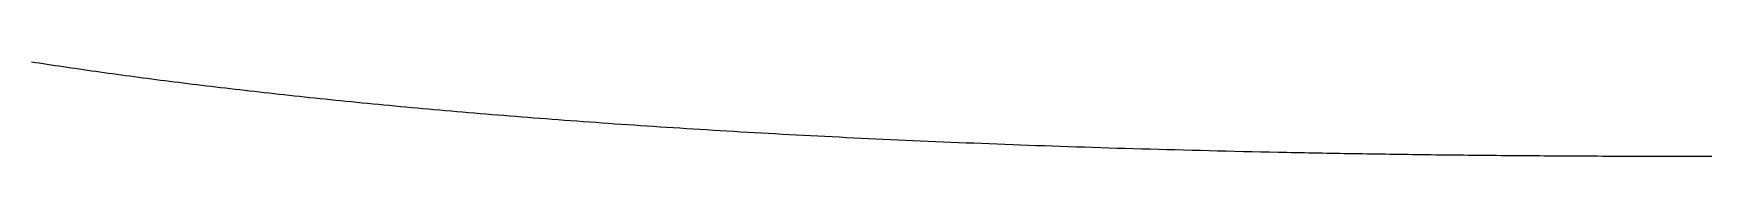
# Model space of a CAD drawing. Header units: millimetres. Extents: x 79 to 221, y -141 to -59.
# Drawn here: x 109.79 to 140.84, y -141.07 to -139.33 of the extents above; entities that cross this region are included whole.
import ezdxf

# ---------------------------------------------------------------- set-up
doc = ezdxf.new("R2010")
doc.units = ezdxf.units.MM
doc.layers.add('Edge.Cuts', color=254, linetype='CONTINUOUS', true_color=0xd0d2cd)

msp = doc.modelspace()

# ---------------------------------------------------------------- linework, layer by layer
at = {"layer": 'Edge.Cuts', "linetype": 'CONTINUOUS'}
for p, q in [((109.749849, -139.325174), (109.821619, -139.336206)), ((109.821619, -139.336206), (109.893748, -139.347231)), ((109.893748, -139.347231), (109.966236, -139.358249)), ((109.966236, -139.358249), (110.039084, -139.369259)), ((110.039084, -139.369259), (110.112293, -139.38026)), ((110.112293, -139.38026), (110.185863, -139.391253)), ((110.185863, -139.391253), (110.259797, -139.402238)), ((110.259797, -139.402238), (110.334093, -139.413213)), ((110.334093, -139.413213), (110.408755, -139.424179)), ((110.408755, -139.424179), (110.483781, -139.435135)), ((110.483781, -139.435135), (110.559174, -139.446082)), ((110.559174, -139.446082), (110.634934, -139.457018)), ((110.634934, -139.457018), (110.711062, -139.467943)), ((110.711062, -139.467943), (110.787558, -139.478858)), ((110.787558, -139.478858), (110.864425, -139.489761)), ((110.864425, -139.489761), (110.941662, -139.500653)), ((110.941662, -139.500653), (111.01927, -139.511533)), ((111.01927, -139.511533), (111.097251, -139.522401)), ((111.097251, -139.522401), (111.175606, -139.533256)), ((111.175606, -139.533256), (111.254334, -139.544099)), ((111.254334, -139.544099), (111.333437, -139.554929)), ((111.333437, -139.554929), (111.412917, -139.565745)), ((111.412917, -139.565745), (111.492773, -139.576548)), ((111.492773, -139.576548), (111.573006, -139.587337)), ((111.573006, -139.587337), (111.653619, -139.598112)), ((111.653619, -139.598112), (111.734611, -139.608872)), ((111.734611, -139.608872), (111.815983, -139.619617)), ((111.815983, -139.619617), (111.897736, -139.630347)), ((111.897736, -139.630347), (111.979871, -139.641061)), ((111.979871, -139.641061), (112.06239, -139.65176)), ((112.06239, -139.65176), (112.145292, -139.662443)), ((112.145292, -139.662443), (112.228579, -139.673109)), ((112.228579, -139.673109), (112.312252, -139.683759)), ((112.312252, -139.683759), (112.396311, -139.694392)), ((112.396311, -139.694392), (112.480758, -139.705007)), ((112.480758, -139.705007), (112.565592, -139.715605)), ((112.565592, -139.715605), (112.650816, -139.726185)), ((112.650816, -139.726185), (112.736431, -139.736746)), ((112.736431, -139.736746), (112.822436, -139.74729)), ((112.822436, -139.74729), (112.908832, -139.757814)), ((112.908832, -139.757814), (112.995622, -139.768319)), ((112.995622, -139.768319), (113.082805, -139.778805)), ((113.082805, -139.778805), (113.170383, -139.789271)), ((113.170383, -139.789271), (113.258355, -139.799717)), ((113.258355, -139.799717), (113.346725, -139.810143)), ((113.346725, -139.810143), (113.435491, -139.820548)), ((113.435491, -139.820548), (113.524655, -139.830932)), ((113.524655, -139.830932), (113.614218, -139.841294)), ((113.614218, -139.841294), (113.704181, -139.851636)), ((113.704181, -139.851636), (113.794545, -139.861955)), ((113.794545, -139.861955), (113.88531, -139.872252)), ((113.88531, -139.872252), (113.976477, -139.882527)), ((113.976477, -139.882527), (114.068048, -139.892779)), ((114.068048, -139.892779), (114.160023, -139.903008)), ((114.160023, -139.903008), (114.252403, -139.913213)), ((114.252403, -139.913213), (114.345189, -139.923395)), ((114.345189, -139.923395), (114.438382, -139.933553)), ((114.438382, -139.933553), (114.531982, -139.943686)), ((114.531982, -139.943686), (114.625991, -139.953795)), ((114.625991, -139.953795), (114.72041, -139.963879)), ((114.72041, -139.963879), (114.815239, -139.973938)), ((114.815239, -139.973938), (114.910479, -139.983971)), ((114.910479, -139.983971), (115.006131, -139.993978)), ((115.006131, -139.993978), (115.102196, -140.003959)), ((115.102196, -140.003959), (115.198676, -140.013914)), ((115.198676, -140.013914), (115.29557, -140.023842)), ((115.29557, -140.023842), (115.392879, -140.033743)), ((115.392879, -140.033743), (115.490605, -140.043616)), ((115.490605, -140.043616), (115.588749, -140.053462)), ((115.588749, -140.053462), (115.687311, -140.06328)), ((115.687311, -140.06328), (115.786292, -140.07307)), ((115.786292, -140.07307), (115.885693, -140.082831)), ((115.885693, -140.082831), (115.985515, -140.092563)), ((115.985515, -140.092563), (116.085759, -140.102266)), ((116.085759, -140.102266), (116.186426, -140.11194)), ((116.186426, -140.11194), (116.287516, -140.121584)), ((116.287516, -140.121584), (116.389031, -140.131197)), ((116.389031, -140.131197), (116.490971, -140.14078)), ((116.490971, -140.14078), (116.593338, -140.150333)), ((116.593338, -140.150333), (116.696131, -140.159855)), ((116.696131, -140.159855), (116.799353, -140.169345)), ((116.799353, -140.169345), (116.903004, -140.178803)), ((116.903004, -140.178803), (117.007084, -140.18823)), ((117.007084, -140.18823), (117.111595, -140.197624)), ((117.111595, -140.197624), (117.216537, -140.206986)), ((117.216537, -140.206986), (117.321912, -140.216315)), ((117.321912, -140.216315), (117.427721, -140.225611)), ((117.427721, -140.225611), (117.533963, -140.234873)), ((117.533963, -140.234873), (117.640641, -140.244102)), ((117.640641, -140.244102), (117.747755, -140.253297)), ((117.747755, -140.253297), (117.855305, -140.262457)), ((117.855305, -140.262457), (117.963293, -140.271582)), ((117.963293, -140.271582), (118.07172, -140.280673)), ((118.07172, -140.280673), (118.180586, -140.289728)), ((118.180586, -140.289728), (118.289893, -140.298748)), ((118.289893, -140.298748), (118.399641, -140.307731)), ((118.399641, -140.307731), (118.509831, -140.316679)), ((118.509831, -140.316679), (118.620464, -140.32559)), ((118.620464, -140.32559), (118.731541, -140.334464)), ((118.731541, -140.334464), (118.843063, -140.343301)), ((118.843063, -140.343301), (118.955031, -140.352101)), ((118.955031, -140.352101), (119.067445, -140.360863)), ((119.067445, -140.360863), (119.180307, -140.369587)), ((119.180307, -140.369587), (119.293617, -140.378273)), ((119.293617, -140.378273), (119.407376, -140.38692)), ((119.407376, -140.38692), (119.521585, -140.395528)), ((119.521585, -140.395528), (119.636245, -140.404096)), ((119.636245, -140.404096), (119.751357, -140.412626)), ((119.751357, -140.412626), (119.866922, -140.421115)), ((119.866922, -140.421115), (119.982941, -140.429564)), ((119.982941, -140.429564), (120.099414, -140.437973)), ((120.099414, -140.437973), (120.216342, -140.446341)), ((120.216342, -140.446341), (120.333727, -140.454668)), ((120.333727, -140.454668), (120.451569, -140.462953)), ((120.451569, -140.462953), (120.569869, -140.471197)), ((120.569869, -140.471197), (120.688628, -140.479399)), ((120.688628, -140.479399), (120.807847, -140.487558)), ((120.807847, -140.487558), (120.927526, -140.495675)), ((120.927526, -140.495675), (121.047667, -140.503749)), ((121.047667, -140.503749), (121.16827, -140.51178)), ((121.16827, -140.51178), (121.289337, -140.519767)), ((121.289337, -140.519767), (121.410868, -140.527711)), ((121.410868, -140.527711), (121.532865, -140.53561)), ((121.532865, -140.53561), (121.655327, -140.543465)), ((121.655327, -140.543465), (121.778256, -140.551275)), ((121.778256, -140.551275), (121.901653, -140.55904)), ((121.901653, -140.55904), (122.025518, -140.56676)), ((122.025518, -140.56676), (122.149853, -140.574434)), ((122.149853, -140.574434), (122.274659, -140.582062)), ((122.274659, -140.582062), (122.399935, -140.589644)), ((122.399935, -140.589644), (122.525684, -140.597179)), ((122.525684, -140.597179), (122.651906, -140.604668)), ((122.651906, -140.604668), (122.778602, -140.612109)), ((122.778602, -140.612109), (122.905773, -140.619503)), ((122.905773, -140.619503), (123.03342, -140.626849)), ((123.03342, -140.626849), (123.161543, -140.634147)), ((123.161543, -140.634147), (123.290143, -140.641396)), ((123.290143, -140.641396), (123.419222, -140.648597)), ((123.419222, -140.648597), (123.54878, -140.655749)), ((123.54878, -140.655749), (123.678819, -140.662851)), ((123.678819, -140.662851), (123.809338, -140.669904)), ((123.809338, -140.669904), (123.940339, -140.676907)), ((123.940339, -140.676907), (124.071823, -140.68386)), ((124.071823, -140.68386), (124.203791, -140.690762)), ((124.203791, -140.690762), (124.336243, -140.697613)), ((124.336243, -140.697613), (124.469181, -140.704413)), ((124.469181, -140.704413), (124.602605, -140.711162)), ((124.602605, -140.711162), (124.736516, -140.717859)), ((124.736516, -140.717859), (124.870916, -140.724504)), ((124.870916, -140.724504), (125.005804, -140.731097)), ((125.005804, -140.731097), (125.141182, -140.737637)), ((125.141182, -140.737637), (125.277051, -140.744123)), ((125.277051, -140.744123), (125.413411, -140.750557)), ((125.413411, -140.750557), (125.550264, -140.756937)), ((125.550264, -140.756937), (125.687611, -140.763263)), ((125.687611, -140.763263), (125.825451, -140.769535)), ((125.825451, -140.769535), (125.963787, -140.775753)), ((125.963787, -140.775753), (126.102619, -140.781916)), ((126.102619, -140.781916), (126.241947, -140.788023)), ((126.241947, -140.788023), (126.381774, -140.794075)), ((126.381774, -140.794075), (126.522099, -140.800072)), ((126.522099, -140.800072), (126.662924, -140.806012)), ((126.662924, -140.806012), (126.804249, -140.811896)), ((126.804249, -140.811896), (126.946075, -140.817724)), ((126.946075, -140.817724), (127.088404, -140.823494)), ((127.088404, -140.823494), (127.231236, -140.829208)), ((127.231236, -140.829208), (127.374572, -140.834863)), ((127.374572, -140.834863), (127.518412, -140.840461)), ((127.518412, -140.840461), (127.662759, -140.846001)), ((127.662759, -140.846001), (127.807612, -140.851482)), ((127.807612, -140.851482), (127.952972, -140.856905)), ((127.952972, -140.856905), (128.098841, -140.862268)), ((128.098841, -140.862268), (128.245219, -140.867572)), ((128.245219, -140.867572), (128.392108, -140.872817)), ((128.392108, -140.872817), (128.539507, -140.878001)), ((128.539507, -140.878001), (128.687419, -140.883125)), ((128.687419, -140.883125), (128.835843, -140.888189)), ((128.835843, -140.888189), (128.984781, -140.893191)), ((128.984781, -140.893191), (129.134233, -140.898133)), ((129.134233, -140.898133), (129.284201, -140.903013)), ((129.284201, -140.903013), (129.434685, -140.907831)), ((129.434685, -140.907831), (129.585687, -140.912587)), ((129.585687, -140.912587), (129.737206, -140.91728)), ((129.737206, -140.91728), (129.889245, -140.921911)), ((129.889245, -140.921911), (130.041803, -140.926479)), ((130.041803, -140.926479), (130.194883, -140.930984)), ((130.194883, -140.930984), (130.348483, -140.935424)), ((130.348483, -140.935424), (130.502607, -140.939801)), ((130.502607, -140.939801), (130.657254, -140.944114)), ((130.657254, -140.944114), (130.812425, -140.948362)), ((130.812425, -140.948362), (130.968121, -140.952545)), ((130.968121, -140.952545), (131.124343, -140.956663)), ((131.124343, -140.956663), (131.281093, -140.960716)), ((131.281093, -140.960716), (131.43837, -140.964702)), ((131.43837, -140.964702), (131.596175, -140.968623)), ((131.596175, -140.968623), (131.754511, -140.972477)), ((131.754511, -140.972477), (131.913377, -140.976265)), ((131.913377, -140.976265), (132.072774, -140.979985)), ((132.072774, -140.979985), (132.232703, -140.983639)), ((132.232703, -140.983639), (132.393166, -140.987224)), ((132.393166, -140.987224), (132.554163, -140.990742)), ((132.554163, -140.990742), (132.715694, -140.994192)), ((132.715694, -140.994192), (132.877761, -140.997573)), ((132.877761, -140.997573), (133.040365, -141.000885)), ((133.040365, -141.000885), (133.121869, -141.002515)), ((133.121869, -141.002515), (133.203507, -141.004128)), ((133.203507, -141.004128), (133.285279, -141.005723)), ((133.285279, -141.005723), (133.367187, -141.007302)), ((133.367187, -141.007302), (133.449229, -141.008862)), ((133.449229, -141.008862), (133.531406, -141.010405)), ((133.531406, -141.010405), (133.613718, -141.011931)), ((133.613718, -141.011931), (133.696165, -141.013439)), ((133.696165, -141.013439), (133.778748, -141.01493)), ((133.778748, -141.01493), (133.861466, -141.016403)), ((133.861466, -141.016403), (133.944319, -141.017858)), ((133.944319, -141.017858), (134.027308, -141.019296)), ((134.027308, -141.019296), (134.110433, -141.020715)), ((134.110433, -141.020715), (134.193693, -141.022117)), ((134.193693, -141.022117), (134.27709, -141.023502)), ((134.27709, -141.023502), (134.360622, -141.024868)), ((134.360622, -141.024868), (134.444291, -141.026216)), ((134.444291, -141.026216), (134.528096, -141.027547)), ((134.528096, -141.027547), (134.612037, -141.02886)), ((134.612037, -141.02886), (134.696115, -141.030154)), ((134.696115, -141.030154), (134.780329, -141.031431)), ((134.780329, -141.031431), (134.86468, -141.032689)), ((134.86468, -141.032689), (134.949168, -141.033929)), ((134.949168, -141.033929), (135.033793, -141.035152)), ((135.033793, -141.035152), (135.118555, -141.036356)), ((135.118555, -141.036356), (135.203454, -141.037541)), ((135.203454, -141.037541), (135.28849, -141.038709)), ((135.28849, -141.038709), (135.373664, -141.039858)), ((135.373664, -141.039858), (135.458975, -141.040989)), ((135.458975, -141.040989), (135.544424, -141.042101)), ((135.544424, -141.042101), (135.63001, -141.043195)), ((135.63001, -141.043195), (135.715734, -141.04427)), ((135.715734, -141.04427), (135.801596, -141.045327)), ((135.801596, -141.045327), (135.887596, -141.046366)), ((135.887596, -141.046366), (135.973735, -141.047386)), ((135.973735, -141.047386), (136.060011, -141.048387)), ((136.060011, -141.048387), (136.146426, -141.04937)), ((136.146426, -141.04937), (136.232979, -141.050334)), ((136.232979, -141.050334), (136.319671, -141.051279)), ((136.319671, -141.051279), (136.406502, -141.052205)), ((136.406502, -141.052205), (136.493471, -141.053113)), ((136.493471, -141.053113), (136.58058, -141.054002)), ((136.58058, -141.054002), (136.667827, -141.054871)), ((136.667827, -141.054871), (136.755214, -141.055722)), ((136.755214, -141.055722), (136.842739, -141.056554)), ((136.842739, -141.056554), (136.930404, -141.057367)), ((136.930404, -141.057367), (137.018209, -141.058161)), ((137.018209, -141.058161), (137.106153, -141.058936)), ((137.106153, -141.058936), (137.194237, -141.059692)), ((137.194237, -141.059692), (137.282461, -141.060429)), ((137.282461, -141.060429), (137.370824, -141.061146)), ((137.370824, -141.061146), (137.459328, -141.061844)), ((137.459328, -141.061844), (137.547971, -141.062523)), ((137.547971, -141.062523), (137.636755, -141.063183)), ((137.636755, -141.063183), (137.725679, -141.063823)), ((137.725679, -141.063823), (137.814744, -141.064444)), ((137.814744, -141.064444), (137.903949, -141.065045)), ((137.903949, -141.065045), (137.993295, -141.065627)), ((137.993295, -141.065627), (138.082782, -141.06619)), ((138.082782, -141.06619), (138.17241, -141.066733)), ((138.17241, -141.066733), (138.262178, -141.067256)), ((138.262178, -141.067256), (138.352088, -141.06776)), ((138.352088, -141.06776), (138.442139, -141.068244)), ((138.442139, -141.068244), (138.532331, -141.068709)), ((138.532331, -141.068709), (138.622665, -141.069154)), ((138.622665, -141.069154), (138.71314, -141.069579)), ((138.71314, -141.069579), (138.803757, -141.069984)), ((138.803757, -141.069984), (138.894516, -141.070369)), ((138.894516, -141.070369), (138.985417, -141.070735)), ((138.985417, -141.070735), (139.076459, -141.07108)), ((139.076459, -141.07108), (139.167644, -141.071406)), ((139.167644, -141.071406), (139.258971, -141.071712)), ((139.258971, -141.071712), (139.350441, -141.071997)), ((139.350441, -141.071997), (139.442052, -141.072263)), ((139.442052, -141.072263), (139.533807, -141.072508)), ((139.533807, -141.072508), (139.625704, -141.072734)), ((139.625704, -141.072734), (139.717744, -141.072939)), ((139.717744, -141.072939), (139.809926, -141.073124)), ((139.809926, -141.073124), (139.902252, -141.073288)), ((139.902252, -141.073288), (139.994721, -141.073433)), ((139.994721, -141.073433), (140.087333, -141.073557)), ((140.087333, -141.073557), (140.180088, -141.07366)), ((140.180088, -141.07366), (140.272987, -141.073744)), ((140.272987, -141.073744), (140.366029, -141.073806)), ((140.366029, -141.073806), (140.459215, -141.073849)), ((140.459215, -141.073849), (140.552545, -141.073871)), ((140.552545, -141.073871), (140.646019, -141.073872)), ((140.646019, -141.073872), (140.739636, -141.073852)), ((140.739636, -141.073852), (140.833398, -141.073812)), ((140.833398, -141.073812), (140.927304, -141.073752))]:
    msp.add_line(p, q, dxfattribs=at)

doc.saveas('drawing.dxf')
